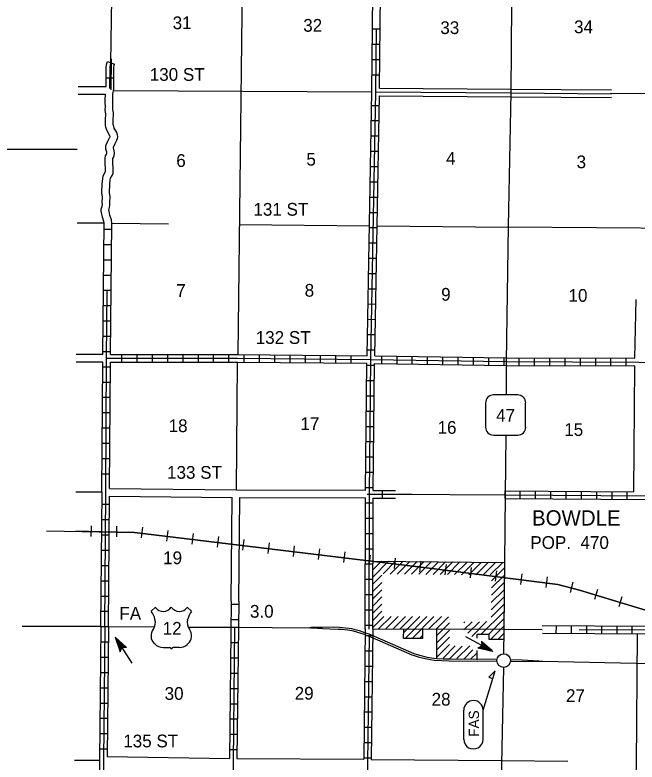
# Model space of a CAD drawing. Extents: x 1317104 to 1899026, y 16348238 to 16787031.
# Drawn here: x 1455246 to 1479671, y 16507280 to 16536605 of the extents above; entities that cross this region are included whole.
import ezdxf

# ---------------------------------------------------------------- set-up
doc = ezdxf.new("R2010")
doc.units = 0
for name, color, linetype in [('L10', 7, 'Continuous'), ('L11', 7, 'Continuous'), ('L13', 7, 'Continuous'), ('L14', 7, 'Continuous'), ('L15', 7, 'Continuous'), ('L16', 7, 'Continuous'), ('L2', 7, 'Continuous'), ('L21', 7, 'Continuous'), ('L22', 7, 'Continuous'), ('L28', 7, 'Continuous'), ('L3', 7, 'Continuous'), ('L30', 7, 'Continuous'), ('L4', 7, 'Continuous'), ('L50', 7, 'Continuous'), ('L51', 7, 'Continuous'), ('L8', 7, 'Continuous')]:
    doc.layers.add(name, color=color, linetype=linetype)

msp = doc.modelspace()

# ---------------------------------------------------------------- linework, layer by layer
at = {"layer": 'L10'}
msp.add_lwpolyline([(1474355, 16507339), (1476955, 16507314)], dxfattribs=at)
at = {"layer": 'L11'}
for points in [[(1459046, 16528431), (1459038, 16528565), (1458974, 16528745), (1458939, 16528905), (1458936, 16528927), (1458937, 16528939), (1458963, 16529047), (1458977, 16529147), (1458974, 16529255), (1458978, 16529461), (1458957, 16529638), (1458974, 16529962), (1458988, 16530134), (1458997, 16530188), (1459000, 16530197), (1459068, 16530305), (1459096, 16530391), (1459105, 16530453), (1459106, 16530549), (1459086, 16530830), (1459084, 16530951), (1459088, 16530973), (1459109, 16531014), (1459139, 16531090), (1459156, 16531183), (1459148, 16531277), (1459116, 16531388), (1459116, 16531410), (1459118, 16531418), (1459164, 16531528), (1459250, 16531690), (1459273, 16531751), (1459284, 16531824), (1459276, 16531901), (1459246, 16531986), (1459148, 16532167), (1459122, 16532225), (1459111, 16532261), (1459106, 16532300), (1459106, 16532504), (1459121, 16532687), (1459116, 16532768), (1459091, 16532898), (1459095, 16533029), (1459086, 16533151), (1459086, 16533260), (1459095, 16533386), (1459088, 16533467), (1459091, 16533500), (1459126, 16533708)], [(1469563, 16533731), (1474714, 16533697)], [(1474714, 16533697), (1478663, 16533664)], [(1458746, 16528431), (1458741, 16528504), (1458685, 16528663), (1458643, 16528855), (1458636, 16528912), (1458637, 16528979), (1458668, 16529104), (1458677, 16529162), (1458673, 16529253), (1458678, 16529447), (1458657, 16529628), (1458675, 16529982), (1458690, 16530169), (1458706, 16530272), (1458734, 16530337), (1458794, 16530432), (1458803, 16530459), (1458805, 16530477), (1458806, 16530540), (1458786, 16530817), (1458783, 16530977), (1458802, 16531072), (1458836, 16531137), (1458849, 16531172), (1458854, 16531198), (1458852, 16531223), (1458817, 16531342), (1458815, 16531439), (1458831, 16531510), (1458893, 16531657), (1458976, 16531812), (1458981, 16531827), (1458982, 16531833), (1458982, 16531835), (1458971, 16531863), (1458879, 16532034), (1458840, 16532121), (1458817, 16532200), (1458806, 16532280), (1458806, 16532516), (1458820, 16532691), (1458818, 16532730), (1458790, 16532874), (1458795, 16533023), (1458786, 16533140), (1458786, 16533271), (1458803, 16533492)], [(1469563, 16533431), (1474710, 16533397)], [(1474710, 16533397), (1478663, 16533364)], [(1479588, 16523131), (1479637, 16525430)], [(1479538, 16517889), (1479588, 16522831)], [(1458964, 16518022), (1463947, 16517964), (1469013, 16517947)], [(1458964, 16517722), (1463772, 16517666)], [(1463730, 16513597), (1463772, 16517666)], [(1464030, 16513597), (1464072, 16517663)], [(1464072, 16517663), (1469005, 16517647)], [(1458872, 16507497), (1463664, 16507422)], [(1463964, 16507422), (1468938, 16507390)], [(1469238, 16507380), (1474355, 16507339)]]:
    msp.add_lwpolyline(points, dxfattribs=at)
at = {"layer": 'L13'}
msp.add_line((1478622, 16533539), (1490371, 16533449), dxfattribs=at)
for points in [[(1464180, 16538906), (1463997, 16523281)], [(1459114, 16533639), (1469263, 16533581)], [(1459048, 16528431), (1461272, 16528406)], [(1464047, 16528381), (1469163, 16528331)], [(1469463, 16528322), (1474605, 16528272)], [(1485013, 16528197), (1474605, 16528272)], [(1463939, 16517964), (1463989, 16522981)], [(1470192, 16517801), (1474463, 16517772)], [(1479670, 16512310), (1479596, 16502014)]]:
    msp.add_lwpolyline(points, dxfattribs=at)
at = {"layer": 'L15'}
for p, q in [((1459239, 16516539), (1459230, 16516122)), ((1460255, 16516497), (1460205, 16516080)), ((1461247, 16516372), (1461197, 16515955)), ((1462239, 16516255), (1462189, 16515839)), ((1463239, 16516130), (1463189, 16515714)), ((1464230, 16516014), (1464180, 16515597)), ((1465222, 16515889), (1465172, 16515472)), ((1466214, 16515772), (1466164, 16515355)), ((1467205, 16515647), (1467155, 16515230)), ((1468197, 16515530), (1468147, 16515114)), ((1469188, 16515405), (1469138, 16514989)), ((1470180, 16515289), (1470130, 16514872)), ((1471180, 16515164), (1471130, 16514747)), ((1472172, 16515039), (1472122, 16514630)), ((1473163, 16514914), (1473113, 16514505)), ((1474155, 16514789), (1474105, 16514380)), ((1475147, 16514664), (1475097, 16514255)), ((1476138, 16514547), (1476088, 16514130)), ((1477147, 16514339), (1477038, 16513939)), ((1478113, 16514055), (1477997, 16513664)), ((1479071, 16513772), (1478955, 16513372))]:
    msp.add_line(p, q, dxfattribs=at)
for points in [[(1456480, 16516355), (1459939, 16516297), (1471513, 16514889), (1476555, 16514255), (1477405, 16514030), (1480430, 16513114), (1481288, 16512997), (1482280, 16512914), (1483988, 16513105), (1484913, 16513164), (1485771, 16513089)], [(1485771, 16513089), (1484913, 16513164), (1483988, 16513105), (1482280, 16512914), (1481288, 16512997), (1480430, 16513114), (1477405, 16514030), (1476555, 16514255), (1471513, 16514889), (1459939, 16516297), (1458647, 16516322)]]:
    msp.add_lwpolyline(points, dxfattribs=at)
at = {"layer": 'L16'}
for p, q in [((1469301, 16515168), (1474463, 16515117)), ((1470501, 16512129), (1470516, 16512493)), ((1471248, 16512491), (1471247, 16512124)), ((1471804, 16511348), (1471804, 16512489)), ((1473864, 16512291), (1473375, 16512289)), ((1473375, 16512289), (1473375, 16512137)), ((1473863, 16512096), (1473864, 16512291)), ((1471247, 16512124), (1470501, 16512129)), ((1474435, 16512096), (1473863, 16512096)), ((1473375, 16511657), (1473375, 16511299))]:
    msp.add_line(p, q, dxfattribs=at)
for points in [[(1469305, 16515122), (1469351, 16515168)], [(1469305, 16514839), (1469631, 16515165)], [(1469305, 16514555), (1469912, 16515162)], [(1469697, 16514664), (1470192, 16515159)], [(1469978, 16514661), (1470473, 16515157)], [(1470258, 16514659), (1470753, 16515154)], [(1470539, 16514656), (1471034, 16515151)], [(1470819, 16514653), (1471315, 16515148)], [(1471100, 16514650), (1471595, 16515146)], [(1471381, 16514648), (1471876, 16515143)], [(1471661, 16514645), (1472156, 16515140)], [(1471942, 16514642), (1472437, 16515137)], [(1472222, 16514639), (1472717, 16515135)], [(1472503, 16514637), (1472998, 16515132)], [(1472783, 16514634), (1473279, 16515129)], [(1473064, 16514631), (1473559, 16515126)], [(1473345, 16514628), (1473840, 16515124)], [(1473625, 16514626), (1474120, 16515121)], [(1473906, 16514623), (1474401, 16515118)], [(1473955, 16514397), (1474447, 16514889)], [(1469305, 16514272), (1469650, 16514617)], [(1473955, 16514114), (1474447, 16514605)], [(1469305, 16513989), (1469650, 16514333)], [(1473955, 16513830), (1474447, 16514322)], [(1469305, 16513697), (1469649, 16514041)], [(1473947, 16513539), (1474438, 16514030)], [(1469305, 16513414), (1469649, 16513764)], [(1473947, 16513255), (1474438, 16513747)], [(1469305, 16513139), (1469648, 16513482)], [(1473943, 16512968), (1474438, 16513464)], [(1469305, 16512855), (1469648, 16513198)], [(1473541, 16512290), (1474438, 16513172)], [(1469297, 16512564), (1469728, 16512995)], [(1469512, 16512496), (1470011, 16512994)], [(1469795, 16512495), (1470293, 16512994)], [(1470077, 16512494), (1470576, 16512993)], [(1470351, 16512493), (1470850, 16512992)], [(1470511, 16512361), (1471140, 16512991)], [(1470561, 16512128), (1471423, 16512990)], [(1470835, 16512127), (1471697, 16512989)], [(1471489, 16512490), (1471988, 16512988)], [(1471764, 16512489), (1472271, 16512987)], [(1472875, 16512467), (1473196, 16512789)], [(1472875, 16512750), (1472912, 16512788)], [(1473030, 16512339), (1473481, 16512790)], [(1473182, 16512207), (1473765, 16512791)], [(1473832, 16512291), (1474438, 16512897)], [(1471804, 16512246), (1472304, 16512746)], [(1473920, 16512096), (1474438, 16512614)], [(1471124, 16512125), (1471248, 16512248)], [(1471804, 16511963), (1472304, 16512463)], [(1474204, 16512096), (1474438, 16512330)], [(1471804, 16511679), (1472304, 16512179)], [(1471804, 16511396), (1472304, 16511896)], [(1472055, 16511364), (1472535, 16511844)], [(1472322, 16511347), (1472799, 16511825)], [(1472597, 16511339), (1473109, 16511843)], [(1472872, 16511322), (1473227, 16511683)], [(1473138, 16511314), (1473375, 16511550)]]:
    msp.add_lwpolyline(points, dxfattribs=at)
msp.add_circle((1474434, 16511262), 269, dxfattribs=at)
at = {"layer": 'L2'}
msp.add_lwpolyline([(1459147, 16544056), (1459003, 16534723)], dxfattribs=at)
at = {"layer": 'L21'}
for p, q in [((1472872, 16508172), (1472872, 16509314)), ((1473630, 16508172), (1473630, 16509314))]:
    msp.add_line(p, q, dxfattribs=at)
msp.add_lwpolyline([(1473630, 16509314), (1474105, 16510855), (1473847, 16510614), (1473997, 16510564)], dxfattribs=at)
for centre, start, end in [((1473248, 16509314), 0.0007, 180.0007), ((1473248, 16508174), 180.0007, 0.0007)]:
    msp.add_arc(centre, 380, start, end, dxfattribs=at)
at = {"layer": 'L28'}
for p, q in [((1459180, 16512189), (1459630, 16511772)), ((1459180, 16512189), (1459372, 16511605)), ((1459180, 16512189), (1459839, 16511164)), ((1474013, 16511614), (1472947, 16512197)), ((1459205, 16512122), (1459372, 16511655)), ((1459239, 16512114), (1459589, 16511789)), ((1459239, 16512072), (1459380, 16511672)), ((1459264, 16512064), (1459572, 16511789)), ((1459280, 16512005), (1459389, 16511705)), ((1459314, 16512005), (1459539, 16511780)), ((1459314, 16511939), (1459405, 16511739)), ((1459322, 16511964), (1459405, 16511830)), ((1459339, 16511955), (1459505, 16511780)), ((1459347, 16511922), (1459405, 16511830)), ((1474013, 16511614), (1473563, 16512030)), ((1473563, 16512030), (1473580, 16511847)), ((1473963, 16511655), (1473588, 16511989)), ((1473897, 16511680), (1473588, 16511964)), ((1473838, 16511722), (1473597, 16511930)), ((1473772, 16511764), (1473597, 16511897)), ((1459372, 16511864), (1459422, 16511764)), ((1459372, 16511605), (1459447, 16511772)), ((1459405, 16511864), (1459489, 16511780)), ((1459414, 16511805), (1459422, 16511772)), ((1459422, 16511839), (1459455, 16511789)), ((1459630, 16511772), (1459447, 16511772)), ((1473422, 16511755), (1473580, 16511847)), ((1474013, 16511614), (1473422, 16511755)), ((1473922, 16511639), (1473463, 16511764)), ((1473880, 16511680), (1473472, 16511772)), ((1473805, 16511705), (1473505, 16511797)), ((1473763, 16511739), (1473530, 16511814)), ((1473663, 16511789), (1473547, 16511822)), ((1473630, 16511805), (1473580, 16511830)), ((1473622, 16511839), (1473597, 16511855)), ((1473688, 16511797), (1473605, 16511864)), ((1473780, 16511739), (1473638, 16511814)), ((1473738, 16511764), (1473638, 16511814))]:
    msp.add_line(p, q, dxfattribs=at)
at = {"layer": 'L3'}
for p, q in [((1474988, 16521689), (1474038, 16521689)), ((1473722, 16521372), (1473722, 16520431)), ((1475297, 16520431), (1475297, 16521372)), ((1474038, 16520114), (1474988, 16520114)), ((1460597, 16513197), (1460764, 16513355)), ((1462172, 16513197), (1462014, 16513355)), ((1460747, 16512880), (1460747, 16512880)), ((1462022, 16512872), (1462022, 16512889)), ((1460672, 16512489), (1460680, 16512497)), ((1462097, 16512489), (1462097, 16512489)), ((1460730, 16511922), (1460714, 16511930)), ((1462014, 16511905), (1462039, 16511922)), ((1461072, 16511780), (1461314, 16511780)), ((1461697, 16511780), (1461455, 16511780))]:
    msp.add_line(p, q, dxfattribs=at)
for points in [[(1474755, 16538814), (1474713, 16533547), (1474605, 16528314), (1474538, 16522997), (1474530, 16521689)], [(1474513, 16520114), (1474488, 16517772), (1474438, 16512480), (1474430, 16511530)], [(1458622, 16512597), (1460730, 16512589)], [(1462047, 16512580), (1463872, 16512572), (1466818, 16512554)], [(1466818, 16512558), (1466874, 16512572), (1466979, 16512572), (1467311, 16512581), (1467751, 16512589), (1467983, 16512577), (1468221, 16512554), (1468373, 16512533), (1468461, 16512517), (1468555, 16512497), (1468762, 16512444), (1468976, 16512371), (1469137, 16512309), (1469644, 16512089), (1470902, 16511543), (1471128, 16511472), (1471435, 16511399), (1471698, 16511359), (1471808, 16511348), (1472062, 16511334), (1472303, 16511334), (1474170, 16511316)], [(1466818, 16512558), (1466865, 16512549), (1467124, 16512540), (1467339, 16512527), (1467605, 16512515), (1467932, 16512503), (1468036, 16512499), (1468070, 16512495), (1468313, 16512467), (1468468, 16512440), (1468611, 16512406), (1468731, 16512372), (1468878, 16512325), (1469134, 16512228), (1469570, 16512039), (1470625, 16511577), (1470830, 16511493), (1470923, 16511462), (1471083, 16511407), (1471183, 16511385), (1471351, 16511344), (1471433, 16511328), (1471557, 16511306), (1471701, 16511279), (1472300, 16511260), (1474165, 16511246)], [(1475952, 16511244), (1479638, 16511164), (1484996, 16511072), (1488721, 16511005), (1489863, 16511239), (1492846, 16512322), (1493579, 16512347)], [(1474700, 16511306), (1475155, 16511293), (1475816, 16511257), (1475952, 16511244)], [(1474702, 16511236), (1475262, 16511222), (1475952, 16511244)]]:
    msp.add_lwpolyline(points, dxfattribs=at)
for centre, radius, start, end in [((1474039, 16521374), 315, 90.0011, 180.0011), ((1474984, 16521374), 315, 0.0011, 90.0011), ((1474039, 16520429), 315, 180.0011, 270.0011), ((1474984, 16520429), 315, 270.0011, 0.0011), ((1459997, 16512718), 765, 12.2898, 38.4098), ((1461071, 16513571), 380, 215.6859, 325.8081), ((1461700, 16513571), 380, 214.1946, 324.6567), ((1462775, 16512718), 765, 141.5921, 166.9359), ((1460299, 16512759), 461, 326.0856, 14.9121), ((1462472, 16512759), 461, 166.7494, 215.1852), ((1461000, 16512236), 413, 141.5649, 226.8935), ((1461772, 16512236), 413, 310.3398, 38.2936), ((1461072, 16512250), 472, 224.0239, 270.001), ((1461699, 16512250), 472, 270.0011, 311.9899), ((1461308, 16511699), 78.7, 10.3707, 90.0011), ((1461463, 16511699), 78.7, 90.0011, 169.6314)]:
    msp.add_arc(centre, radius, start, end, dxfattribs=at)
at = {"layer": 'L4'}
for points in [[(1475951, 16512474), (1474438, 16512480), (1469300, 16512497)], [(1474422, 16510989), (1474355, 16507189), (1474288, 16501914), (1474280, 16496689), (1474222, 16491397), (1474180, 16486080)]]:
    msp.add_lwpolyline(points, dxfattribs=at)
at = {"layer": 'L50'}
for p, q in [((1458827, 16533789), (1457722, 16533789)), ((1458802, 16533489), (1457722, 16533489)), ((1457689, 16531322), (1446964, 16531322)), ((1458748, 16528431), (1457689, 16528431)), ((1458697, 16523281), (1457655, 16523281)), ((1458697, 16522981), (1457655, 16522981)), ((1458664, 16517872), (1457639, 16517872)), ((1458239, 16516555), (1458230, 16516139)), ((1457597, 16512597), (1455531, 16512597)), ((1458564, 16507339), (1457589, 16507339))]:
    msp.add_line(p, q, dxfattribs=at)
msp.add_lwpolyline([(1458647, 16516322), (1457630, 16516339)], dxfattribs=at)
at = {"layer": 'L51'}
msp.add_line((1458622, 16512597), (1457597, 16512597), dxfattribs=at)
at = {"layer": 'L8'}
for p, q in [((1469288, 16536056), (1469588, 16536056)), ((1469280, 16535456), (1469580, 16535456)), ((1458875, 16534772), (1459157, 16534675)), ((1469280, 16534856), (1469580, 16534856)), ((1469272, 16534256), (1469572, 16534256)), ((1458829, 16534132), (1459127, 16534131)), ((1469255, 16533056), (1469555, 16533056)), ((1469247, 16532456), (1469547, 16532456)), ((1469230, 16531856), (1469530, 16531856)), ((1469222, 16531256), (1469522, 16531256)), ((1469213, 16530656), (1469513, 16530656)), ((1469197, 16530056), (1469497, 16530056)), ((1469188, 16529456), (1469488, 16529456)), ((1469180, 16528856), (1469480, 16528856)), ((1458746, 16528197), (1459046, 16528197)), ((1469163, 16528256), (1469463, 16528256)), ((1458740, 16527597), (1459040, 16527597)), ((1469155, 16527656), (1469455, 16527656)), ((1458734, 16526997), (1459034, 16526997)), ((1469147, 16527056), (1469447, 16527056)), ((1458722, 16526397), (1459022, 16526397)), ((1469130, 16526456), (1469430, 16526456)), ((1458722, 16525797), (1459022, 16525797)), ((1469122, 16525856), (1469422, 16525856)), ((1458714, 16525197), (1459014, 16525197)), ((1469113, 16525264), (1469413, 16525256)), ((1458714, 16524597), (1459014, 16524597)), ((1469097, 16524664), (1469397, 16524656)), ((1458705, 16523997), (1459005, 16523997)), ((1469088, 16524064), (1469388, 16524056)), ((1458697, 16523397), (1458997, 16523397)), ((1469080, 16523464), (1469380, 16523456)), ((1459447, 16522981), (1459447, 16523281)), ((1460047, 16522981), (1460047, 16523281)), ((1460647, 16522981), (1460647, 16523281)), ((1461247, 16522981), (1461247, 16523281)), ((1461847, 16522981), (1461847, 16523281)), ((1462447, 16522981), (1462447, 16523281)), ((1463047, 16522981), (1463047, 16523281)), ((1463647, 16522981), (1463647, 16523281)), ((1464247, 16522981), (1464247, 16523281)), ((1464847, 16522972), (1464847, 16523272)), ((1465447, 16522964), (1465447, 16523264)), ((1466047, 16522964), (1466047, 16523264)), ((1466647, 16522956), (1466647, 16523256)), ((1467247, 16522947), (1467247, 16523247)), ((1467847, 16522947), (1467847, 16523247)), ((1468447, 16522939), (1468447, 16523239)), ((1469647, 16522922), (1469647, 16523222)), ((1470247, 16522914), (1470247, 16523214)), ((1470847, 16522906), (1470847, 16523206)), ((1471447, 16522897), (1471447, 16523197)), ((1472047, 16522889), (1472047, 16523189)), ((1472647, 16522881), (1472647, 16523181)), ((1473247, 16522864), (1473247, 16523164)), ((1473847, 16522856), (1473847, 16523156)), ((1474447, 16522847), (1474447, 16523147)), ((1475047, 16522847), (1475047, 16523147)), ((1475647, 16522847), (1475647, 16523147)), ((1476247, 16522839), (1476247, 16523139)), ((1476847, 16522839), (1476847, 16523139)), ((1477447, 16522839), (1477447, 16523139)), ((1478047, 16522839), (1478047, 16523139)), ((1478646, 16522831), (1478646, 16523131)), ((1479246, 16522831), (1479246, 16523131)), ((1458697, 16522797), (1458997, 16522797)), ((1469063, 16522856), (1469363, 16522856)), ((1458689, 16522197), (1458989, 16522197)), ((1469063, 16522256), (1469363, 16522256)), ((1458689, 16521597), (1458989, 16521597)), ((1469055, 16521656), (1469355, 16521656)), ((1458680, 16520997), (1458980, 16520997)), ((1469047, 16521056), (1469347, 16521056)), ((1458680, 16520397), (1458980, 16520397)), ((1469047, 16520456), (1469347, 16520456)), ((1469038, 16519856), (1469338, 16519856)), ((1458672, 16519797), (1458972, 16519797)), ((1469030, 16519256), (1469330, 16519256)), ((1458672, 16519197), (1458972, 16519197)), ((1469022, 16518656), (1469322, 16518656)), ((1458672, 16518597), (1458972, 16518597)), ((1469022, 16518056), (1469322, 16518056)), ((1469672, 16517647), (1469672, 16517947)), ((1474488, 16517622), (1474488, 16517922)), ((1475088, 16517614), (1475088, 16517914)), ((1475688, 16517614), (1475688, 16517914)), ((1476288, 16517605), (1476288, 16517906)), ((1476888, 16517605), (1476888, 16517906)), ((1477488, 16517597), (1477488, 16517897)), ((1478088, 16517597), (1478088, 16517897)), ((1478688, 16517589), (1478688, 16517889)), ((1479288, 16517589), (1479288, 16517889)), ((1458664, 16517397), (1458964, 16517397)), ((1469013, 16517455), (1469313, 16517455)), ((1458655, 16516797), (1458955, 16516797)), ((1469013, 16516855), (1469313, 16516855)), ((1458647, 16516197), (1458947, 16516197)), ((1469005, 16516255), (1469305, 16516255)), ((1458647, 16515597), (1458947, 16515597)), ((1469005, 16515655), (1469305, 16515655)), ((1458639, 16514997), (1458939, 16514997)), ((1469005, 16515055), (1469305, 16515055)), ((1458639, 16514397), (1458939, 16514397)), ((1469005, 16514455), (1469305, 16514455)), ((1458630, 16513797), (1458930, 16513797)), ((1469005, 16513855), (1469305, 16513855)), ((1463729, 16513472), (1464029, 16513472)), ((1458630, 16513197), (1458930, 16513197)), ((1468997, 16513255), (1469297, 16513255)), ((1463722, 16512872), (1464022, 16512872)), ((1458622, 16512597), (1458922, 16512597)), ((1463714, 16512572), (1464014, 16512572)), ((1468997, 16512655), (1469297, 16512655)), ((1476489, 16512620), (1476488, 16512321)), ((1477087, 16512615), (1477086, 16512317)), ((1477684, 16512613), (1477682, 16512314)), ((1478277, 16512613), (1478275, 16512314)), ((1478873, 16512610), (1478872, 16512312)), ((1479470, 16512607), (1479468, 16512309)), ((1468997, 16512247), (1469297, 16512247)), ((1458614, 16511997), (1458914, 16511997)), ((1463714, 16511972), (1464014, 16511972)), ((1468988, 16511647), (1469288, 16511647)), ((1458614, 16511397), (1458914, 16511397)), ((1463705, 16511372), (1464005, 16511372)), ((1468980, 16511047), (1469280, 16511047)), ((1458605, 16510797), (1458905, 16510797)), ((1463705, 16510772), (1464005, 16510772)), ((1468972, 16510447), (1469272, 16510447)), ((1458597, 16510197), (1458897, 16510197)), ((1463697, 16510172), (1463997, 16510172)), ((1468972, 16509847), (1469272, 16509847)), ((1458597, 16509597), (1458897, 16509597)), ((1463689, 16509572), (1463989, 16509572)), ((1458589, 16508997), (1458889, 16508997)), ((1463680, 16508972), (1463980, 16508972)), ((1468963, 16509247), (1469263, 16509247)), ((1458580, 16508397), (1458880, 16508397)), ((1468955, 16508647), (1469255, 16508647)), ((1463672, 16508372), (1463972, 16508372)), ((1458580, 16507797), (1458880, 16507797)), ((1468947, 16508047), (1469247, 16508047)), ((1463672, 16507772), (1463972, 16507772)), ((1468947, 16507447), (1469247, 16507447))]:
    msp.add_line(p, q, dxfattribs=at)
for points in [[(1469072, 16523231), (1469263, 16533581), (1469315, 16538689)], [(1469563, 16533731), (1469617, 16538681)], [(1469147, 16512497), (1469163, 16517797), (1469222, 16523081), (1469413, 16533581), (1469438, 16536056)], [(1458827, 16533789), (1458830, 16534553), (1458848, 16534696), (1458874, 16534772)], [(1459022, 16533664), (1459039, 16534881)], [(1458976, 16533721), (1458980, 16534543), (1458995, 16534662), (1459016, 16534724)], [(1459126, 16533639), (1459130, 16534534), (1459142, 16534628), (1459158, 16534675)], [(1469372, 16523222), (1469563, 16533431)], [(1469413, 16533581), (1474713, 16533547), (1478663, 16533514)], [(1458697, 16523281), (1458748, 16528431)], [(1458997, 16523281), (1459048, 16528431)], [(1458847, 16523131), (1463989, 16523131), (1469222, 16523081), (1474538, 16522997), (1479746, 16522981), (1485096, 16522947), (1485163, 16528172)], [(1458772, 16512597), (1458814, 16517872), (1458847, 16523131), (1458872, 16525797)], [(1458997, 16523281), (1463989, 16523281), (1469072, 16523231)], [(1469372, 16523222), (1474538, 16523147), (1479588, 16523131)], [(1458663, 16517872), (1458697, 16522981)], [(1458964, 16518022), (1458997, 16522981)], [(1458997, 16522981), (1463989, 16522981), (1469063, 16522931)], [(1469013, 16517947), (1469063, 16522931)], [(1469313, 16517939), (1469363, 16522922)], [(1469363, 16522922), (1474538, 16522847), (1479588, 16522831)], [(1458622, 16512597), (1458665, 16517872)], [(1469072, 16517797), (1470822, 16517789)], [(1469313, 16517939), (1470192, 16517939)], [(1474488, 16517922), (1479538, 16517889)], [(1474488, 16517772), (1480121, 16517730), (1485055, 16517689), (1495613, 16517622)], [(1458922, 16512597), (1458964, 16517722)], [(1468997, 16512497), (1469005, 16517647)], [(1469297, 16512497), (1469305, 16517639)], [(1469305, 16517639), (1470192, 16517639)], [(1474488, 16517622), (1480121, 16517580), (1484905, 16517539)], [(1463730, 16513597), (1463664, 16507422)], [(1464030, 16513597), (1463964, 16507422)], [(1458772, 16512597), (1458722, 16507347), (1458672, 16502064), (1458580, 16496755), (1458489, 16491530), (1458455, 16485747)], [(1458622, 16512597), (1458572, 16507347), (1458539, 16503530)], [(1458922, 16512597), (1458872, 16507497)], [(1463872, 16512572), (1463814, 16507280), (1463814, 16501989), (1463739, 16496772), (1463714, 16495239)], [(1469000, 16512504), (1468938, 16507390)], [(1469300, 16512497), (1469238, 16507380)], [(1484864, 16512549), (1480073, 16512605), (1475949, 16512624)], [(1469147, 16512247), (1469088, 16507239), (1469038, 16501964), (1469030, 16496722), (1469013, 16495047)], [(1484861, 16512249), (1480070, 16512305), (1475952, 16512324)], [(1484838, 16512399), (1480071, 16512455), (1477393, 16512467)]]:
    msp.add_lwpolyline(points, dxfattribs=at)

# ---------------------------------------------------------------- texts
at = {"layer": 'L14'}
for s, p in [('31', (1461439, 16536047)), ('32', (1466564, 16535947)), ('33', (1471947, 16535856)), ('34', (1477197, 16535889)), ('6', (1461580, 16530639)), ('5', (1466689, 16530689)), ('4', (1472172, 16530731)), ('3', (1477297, 16530589)), ('7', (1461580, 16525539)), ('8', (1466622, 16525547)), ('9', (1471980, 16525389)), ('10', (1476980, 16525347)), ('18', (1461280, 16520231)), ('17', (1466455, 16520314)), ('16', (1471838, 16520164)), ('15', (1476813, 16520081)), ('19', (1461064, 16515047)), ('30', (1461122, 16509722)), ('29', (1466230, 16509730)), ('27', (1476880, 16509639)), ('28', (1471605, 16509497))]:
    msp.add_text(s, height=500, rotation=0, dxfattribs=at).set_placement(p)
at = {"layer": 'L16'}
for s, height, p in [('BOWDLE', 600, (1475547, 16516564)), ('POP.  470', 500, (1475480, 16515647))]:
    msp.add_text(s, height=height, rotation=0, dxfattribs=at).set_placement(p)
at = {"layer": 'L21'}
msp.add_text('FAS', height=400, rotation=90.0007, dxfattribs=at).set_placement((1473463, 16508272))
at = {"layer": 'L22'}
msp.add_text('FA', height=500, rotation=0, dxfattribs=at).set_placement((1459347, 16512864))
at = {"layer": 'L28'}
msp.add_text('3.0', height=500, rotation=0, dxfattribs=at).set_placement((1464472, 16512947))
at = {"layer": 'L3'}
for s, p in [('47', (1474138, 16520639)), ('12', (1461047, 16512280))]:
    msp.add_text(s, height=500, rotation=0, dxfattribs=at).set_placement(p)
at = {"layer": 'L30'}
for s, p in [('130 ST', (1460539, 16534019)), ('131 ST', (1464608, 16528725)), ('132 ST', (1464699, 16523694)), ('133 ST', (1461217, 16518400)), ('135 ST', (1459499, 16507857))]:
    msp.add_text(s, height=500, rotation=0, dxfattribs=at).set_placement(p)

doc.saveas('drawing.dxf')
